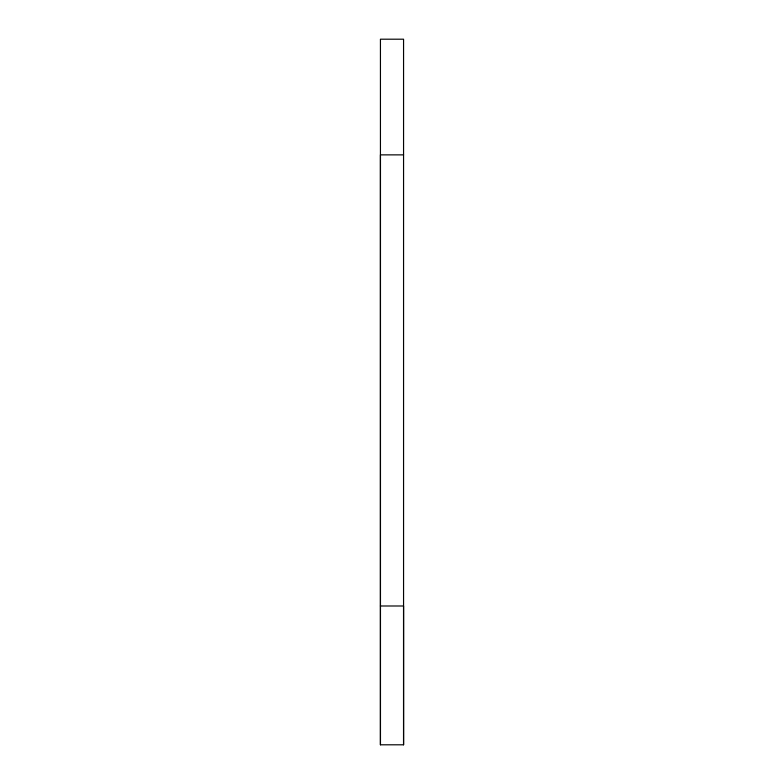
<?xml version="1.0" encoding="UTF-8"?>
<svg xmlns="http://www.w3.org/2000/svg" width="784" height="784" viewBox="0 0 784 784"><rect width="100%" height="100%" fill="white"/><g stroke="black" fill="none" stroke-linecap="round" stroke-linejoin="round"><path stroke-width="1.18" d="M380.436 605.993L403.564 605.993L403.564 744.8L380.436 744.8L380.436 154.869L403.564 154.869M403.564 744.8L403.564 39.2L380.436 39.2L380.436 744.8"/></g></svg>
